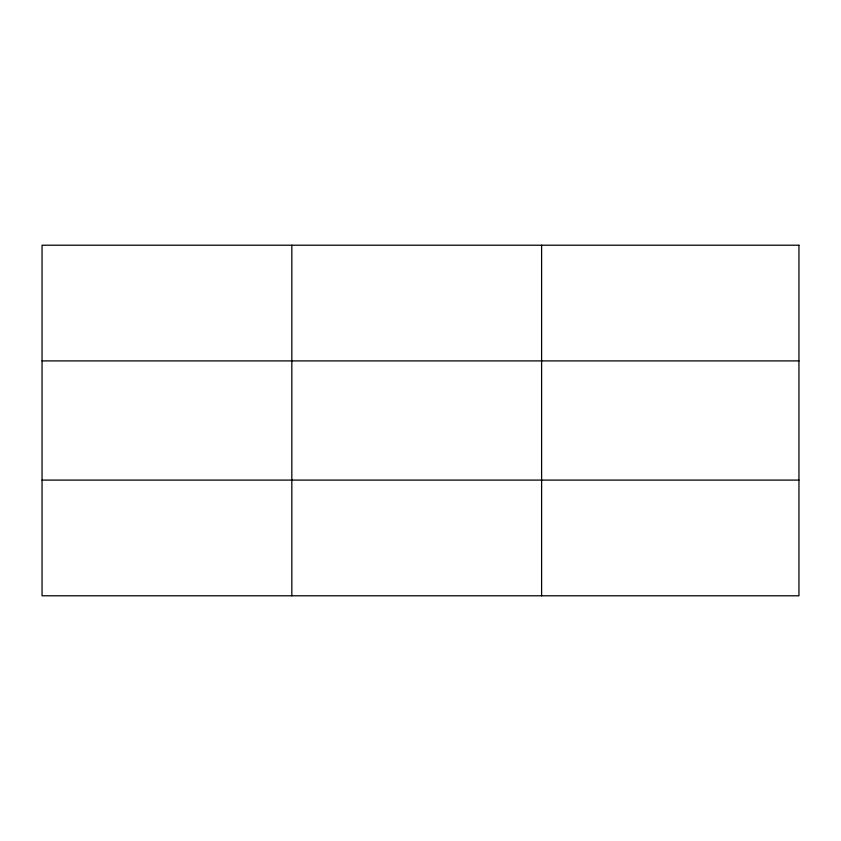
<?xml version="1.0" encoding="UTF-8"?>
<svg xmlns="http://www.w3.org/2000/svg" width="841" height="841" viewBox="0 0 841 841"><rect width="100%" height="100%" fill="white"/><g stroke="black" fill="none" stroke-linecap="round" stroke-linejoin="round"><path stroke-width="1.26" d="M291.827 245.215L291.827 595.785M541.604 245.215L541.604 595.785M42.05 360.905L798.95 360.905M42.05 480.095L798.95 480.095M798.95 245.215L798.95 595.785L42.05 595.785L42.05 245.215L798.95 245.215"/></g></svg>
